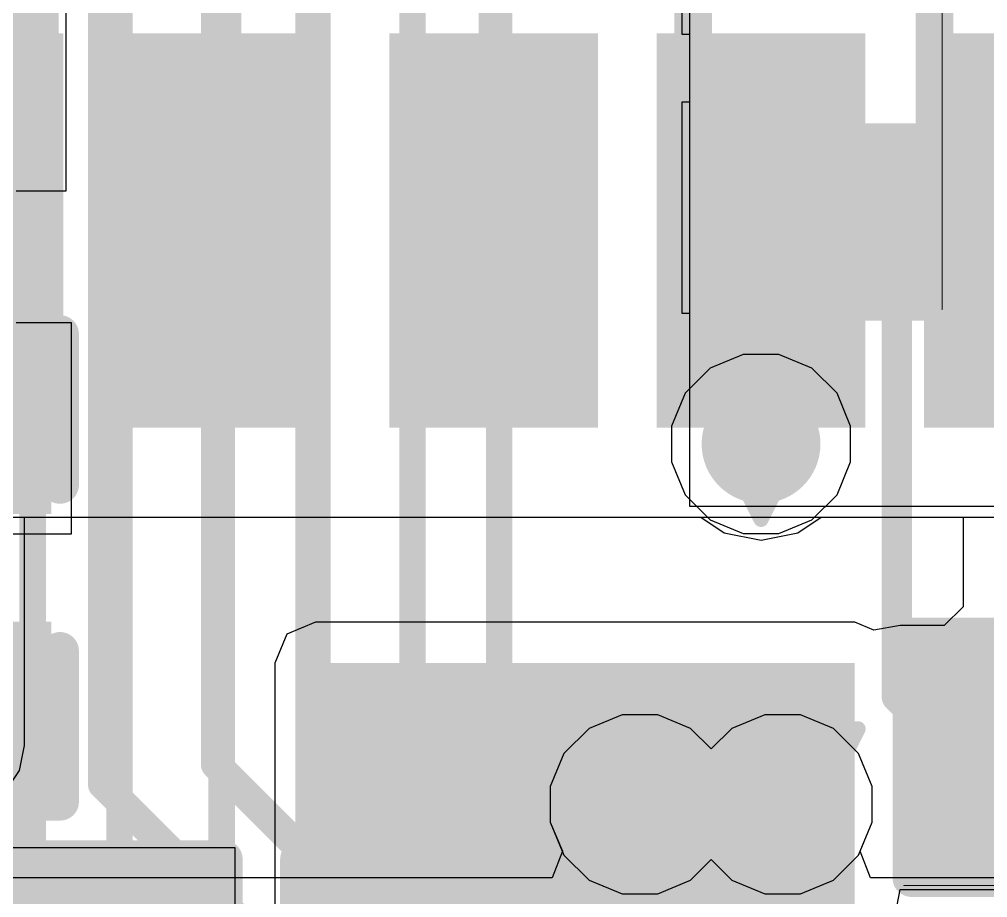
# Model space of a CAD drawing. Header units: inches. Extents: x -6 to 284, y -12 to 154.
# Drawn here: x 22.699 to 25.958, y 4.859 to 7.816 of the extents above; entities that cross this region are included whole.
import ezdxf

# ---------------------------------------------------------------- set-up
doc = ezdxf.new("R2010")
doc.units = ezdxf.units.IN
for name, color, linetype in [('Bottom Layer', 5, 'Continuous'), ('Bottom Overlay', 54, 'Continuous'), ('Bottom Paste', 16, 'Continuous'), ('Bottom Solder', 6, 'Continuous'), ('Drill Drawing', 1, 'Continuous'), ('GND-1', 16, 'Continuous'), ('GND-2', 90, 'Continuous'), ('GND-3', 216, 'Continuous'), ('GND-4', 54, 'Continuous'), ('PWR-1', 156, 'Continuous'), ('PWR-2', 130, 'Continuous'), ('Signal L1', 76, 'Continuous'), ('Signal L2', 6, 'Continuous'), ('Top Layer', 1, 'Continuous'), ('Top Overlay', 2, 'Continuous'), ('Top Paste', 8, 'Continuous'), ('Top Solder', 216, 'Continuous'), ('Via Holes', 16, 'Continuous')]:
    doc.layers.add(name, color=color, linetype=linetype)

# ---------------------------------------------------------------- blocks, each defined once
blk = doc.blocks.new('R___0402_1')
at = {"layer": 'Top Layer'}
for points in [[(-0.6985, -0.3175), (-0.6985, 0.3175), (-0.2413, 0.3175), (-0.2413, -0.3175)], [(0.2413, -0.3175), (0.2413, 0.3175), (0.6985, 0.3175), (0.6985, -0.3175)]]:
    blk.add_hatch(color=1, dxfattribs=at).paths.add_polyline_path(points)
at = {"layer": 'Top Paste'}
for points in [[(-0.6985, -0.3175), (-0.6985, 0.3175), (-0.2413, 0.3175), (-0.2413, -0.3175)], [(0.2413, -0.3175), (0.2413, 0.3175), (0.6985, 0.3175), (0.6985, -0.3175)]]:
    blk.add_hatch(color=8, dxfattribs=at).paths.add_polyline_path(points)
at = {"layer": 'Top Solder'}
for points in [[(-0.7535, -0.3725), (-0.7535, 0.3725), (-0.1863, 0.3725), (-0.1863, -0.3725)], [(0.1863, -0.3725), (0.1863, 0.3725), (0.7535, 0.3725), (0.7535, -0.3725)]]:
    blk.add_hatch(color=216, dxfattribs=at).paths.add_polyline_path(points)
at = {"layer": 'Top Overlay'}
for points in [[(-0.7874, 0.4064, 0.127, 0.127, 0), (0.7874, 0.4064, 0.127, 0.127, 0)], [(-0.7874, -0.4064, 0.127, 0.127, 0), (-0.7874, 0.4064, 0.127, 0.127, 0)], [(0.7874, -0.4064, 0.127, 0.127, 0), (0.7874, 0.4064, 0.127, 0.127, 0)], [(-0.7874, -0.4064, 0.127, 0.127, 0), (0.7874, -0.4064, 0.127, 0.127, 0)], [(-0.8128, -0.4318, 0.00323, 0.00323, 0), (0.8128, -0.4318, 0.00323, 0.00323, 0)]]:
    blk.add_lwpolyline(points, format="xyseb", dxfattribs=at)
for points in [[(-0.8191, 0.4064, 0.0635, 0.0635, 1), (-0.7556, 0.4064, 0.0635, 0.0635, 1)], [(-0.8191, 0.4064, 0.0635, 0.0635, 1), (-0.7556, 0.4064, 0.0635, 0.0635, 1)], [(0.7556, 0.4064, 0.0635, 0.0635, 1), (0.8191, 0.4064, 0.0635, 0.0635, 1)], [(0.7556, 0.4064, 0.0635, 0.0635, 1), (0.8191, 0.4064, 0.0635, 0.0635, 1)], [(-0.8191, -0.4064, 0.0635, 0.0635, 1), (-0.7556, -0.4064, 0.0635, 0.0635, 1)], [(-0.8191, -0.4064, 0.0635, 0.0635, 1), (-0.7556, -0.4064, 0.0635, 0.0635, 1)], [(0.7556, -0.4064, 0.0635, 0.0635, 1), (0.8191, -0.4064, 0.0635, 0.0635, 1)], [(0.7556, -0.4064, 0.0635, 0.0635, 1), (0.8191, -0.4064, 0.0635, 0.0635, 1)], [(-0.8136, -0.4318, 0.00161, 0.00161, 1), (-0.812, -0.4318, 0.00161, 0.00161, 1)], [(0.812, -0.4318, 0.00161, 0.00161, 1), (0.8136, -0.4318, 0.00161, 0.00161, 1)]]:
    blk.add_lwpolyline(points, format="xyseb", close=True, dxfattribs=at)
blk = doc.blocks.new('SOT_23_5_B_14')
at = {"layer": 'Bottom Layer'}
for points in [[(-1.85, 1.25), (-0.75, 1.25), (-0.75, 0.65), (-1.85, 0.65)], [(0.75, 1.25), (1.85, 1.25), (1.85, 0.65), (0.75, 0.65)], [(-1.85, 0.3), (-0.75, 0.3), (-0.75, -0.3), (-1.85, -0.3)], [(-1.85, -0.65), (-0.75, -0.65), (-0.75, -1.25), (-1.85, -1.25)], [(0.75, -0.65), (1.85, -0.65), (1.85, -1.25), (0.75, -1.25)]]:
    blk.add_hatch(color=5, dxfattribs=at).paths.add_polyline_path(points)
at = {"layer": 'Bottom Paste'}
for points in [[(-1.85, 1.25), (-0.75, 1.25), (-0.75, 0.65), (-1.85, 0.65)], [(0.75, 1.25), (1.85, 1.25), (1.85, 0.65), (0.75, 0.65)], [(-1.85, 0.3), (-0.75, 0.3), (-0.75, -0.3), (-1.85, -0.3)], [(-1.85, -0.65), (-0.75, -0.65), (-0.75, -1.25), (-1.85, -1.25)], [(0.75, -0.65), (1.85, -0.65), (1.85, -1.25), (0.75, -1.25)]]:
    blk.add_hatch(color=16, dxfattribs=at).paths.add_polyline_path(points)
at = {"layer": 'Bottom Solder'}
for points in [[(-1.9516, 1.3516), (-0.6484, 1.3516), (-0.6484, 0.5484), (-1.9516, 0.5484)], [(0.6484, 1.3516), (1.9516, 1.3516), (1.9516, 0.5484), (0.6484, 0.5484)], [(-1.9516, 0.4016), (-0.6484, 0.4016), (-0.6484, -0.4016), (-1.9516, -0.4016)], [(-1.9516, -0.5484), (-0.6484, -0.5484), (-0.6484, -1.3516), (-1.9516, -1.3516)], [(0.6484, -0.5484), (1.9516, -0.5484), (1.9516, -1.3516), (0.6484, -1.3516)]]:
    blk.add_hatch(color=6, dxfattribs=at).paths.add_polyline_path(points)
at = {"layer": 'Bottom Overlay'}
for points in [[(-0.879, 1.4986, 0.127, 0.127, 0), (0.8736, 1.4986, 0.127, 0.127, 0)], [(-0.879, 1.4986, 0.127, 0.127, 0), (-0.879, 1.3986, 0.127, 0.127, 0)], [(0.8736, 1.4986, 0.127, 0.127, 0), (0.8736, 1.3986, 0.127, 0.127, 0)], [(0.88, 0.418, 0.127, 0.127, 0), (0.88, -0.44, 0.127, 0.127, 0)], [(-2.1336, -0.8128, 0.127, 0.127, 0), (-2.0066, -0.9398, 0.127, 0.127, 0)], [(-2.1336, -0.8128, 0.127, 0.127, 0), (-2.1336, -1.0668, 0.127, 0.127, 0)], [(-2.0066, -0.9398, 0.127, 0.127, 0), (-2.1336, -1.0668, 0.127, 0.127, 0)], [(-0.879, -1.3986, 0.127, 0.127, 0), (-0.879, -1.4986, 0.127, 0.127, 0)], [(0.8736, -1.3986, 0.127, 0.127, 0), (0.8736, -1.4986, 0.127, 0.127, 0)], [(-0.879, -1.4986, 0.127, 0.127, 0), (0.8736, -1.4986, 0.127, 0.127, 0)]]:
    blk.add_lwpolyline(points, format="xyseb", dxfattribs=at)
for points in [[(-0.9108, 1.4986, 0.0635, 0.0635, 1), (-0.8473, 1.4986, 0.0635, 0.0635, 1)], [(-0.9108, 1.4986, 0.0635, 0.0635, 1), (-0.8473, 1.4986, 0.0635, 0.0635, 1)], [(0.8418, 1.4986, 0.0635, 0.0635, 1), (0.9053, 1.4986, 0.0635, 0.0635, 1)], [(0.8418, 1.4986, 0.0635, 0.0635, 1), (0.9053, 1.4986, 0.0635, 0.0635, 1)], [(-0.9108, 1.3986, 0.0635, 0.0635, 1), (-0.8473, 1.3986, 0.0635, 0.0635, 1)], [(0.8418, 1.3986, 0.0635, 0.0635, 1), (0.9053, 1.3986, 0.0635, 0.0635, 1)], [(0.8483, 0.418, 0.0635, 0.0635, 1), (0.9118, 0.418, 0.0635, 0.0635, 1)], [(0.8483, -0.44, 0.0635, 0.0635, 1), (0.9118, -0.44, 0.0635, 0.0635, 1)], [(-2.1654, -0.8128, 0.0635, 0.0635, 1), (-2.1019, -0.8128, 0.0635, 0.0635, 1)], [(-2.1654, -0.8128, 0.0635, 0.0635, 1), (-2.1019, -0.8128, 0.0635, 0.0635, 1)], [(-2.0384, -0.9398, 0.0635, 0.0635, 1), (-1.9749, -0.9398, 0.0635, 0.0635, 1)], [(-2.0384, -0.9398, 0.0635, 0.0635, 1), (-1.9749, -0.9398, 0.0635, 0.0635, 1)], [(-2.1654, -1.0668, 0.0635, 0.0635, 1), (-2.1019, -1.0668, 0.0635, 0.0635, 1)], [(-2.1654, -1.0668, 0.0635, 0.0635, 1), (-2.1019, -1.0668, 0.0635, 0.0635, 1)], [(-0.9108, -1.3986, 0.0635, 0.0635, 1), (-0.8473, -1.3986, 0.0635, 0.0635, 1)], [(0.8418, -1.3986, 0.0635, 0.0635, 1), (0.9053, -1.3986, 0.0635, 0.0635, 1)], [(-0.9108, -1.4986, 0.0635, 0.0635, 1), (-0.8473, -1.4986, 0.0635, 0.0635, 1)], [(-0.9108, -1.4986, 0.0635, 0.0635, 1), (-0.8473, -1.4986, 0.0635, 0.0635, 1)], [(0.8418, -1.4986, 0.0635, 0.0635, 1), (0.9053, -1.4986, 0.0635, 0.0635, 1)], [(0.8418, -1.4986, 0.0635, 0.0635, 1), (0.9053, -1.4986, 0.0635, 0.0635, 1)]]:
    blk.add_lwpolyline(points, format="xyseb", close=True, dxfattribs=at)
blk = doc.blocks.new('C___0402_B_75')
at = {"layer": 'Bottom Layer'}
for points in [[(-0.2413, 0.3175), (-0.2413, -0.3175), (-0.6985, -0.3175), (-0.6985, 0.3175)], [(0.6985, 0.3175), (0.6985, -0.3175), (0.2413, -0.3175), (0.2413, 0.3175)]]:
    blk.add_hatch(color=5, dxfattribs=at).paths.add_polyline_path(points)
at = {"layer": 'Bottom Paste'}
for points in [[(-0.2413, 0.3175), (-0.2413, -0.3175), (-0.6985, -0.3175), (-0.6985, 0.3175)], [(0.6985, 0.3175), (0.6985, -0.3175), (0.2413, -0.3175), (0.2413, 0.3175)]]:
    blk.add_hatch(color=16, dxfattribs=at).paths.add_polyline_path(points)
at = {"layer": 'Bottom Solder'}
for points in [[(-0.1813, 0.3775), (-0.1813, -0.3775), (-0.7585, -0.3775), (-0.7585, 0.3775)], [(0.7585, 0.3775), (0.7585, -0.3775), (0.1813, -0.3775), (0.1813, 0.3775)]]:
    blk.add_hatch(color=6, dxfattribs=at).paths.add_polyline_path(points)
at = {"layer": 'Bottom Overlay'}
for points in [[(-0.7874, 0.4064, 0.127, 0.127, 0), (-0.7874, -0.4064, 0.127, 0.127, 0)], [(-0.7874, 0.4064, 0.127, 0.127, 0), (-0.2794, 0.4064, 0.127, 0.127, 0)], [(0.7874, 0.4064, 0.127, 0.127, 0), (0.2794, 0.4064, 0.127, 0.127, 0)], [(0.7874, 0.4064, 0.127, 0.127, 0), (0.7874, -0.4064, 0.127, 0.127, 0)], [(-0.7874, -0.4064, 0.127, 0.127, 0), (-0.2794, -0.4064, 0.127, 0.127, 0)], [(0.7874, -0.4064, 0.127, 0.127, 0), (0.2794, -0.4064, 0.127, 0.127, 0)]]:
    blk.add_lwpolyline(points, format="xyseb", dxfattribs=at)
for points in [[(-0.8191, 0.4064, 0.0635, 0.0635, 1), (-0.7556, 0.4064, 0.0635, 0.0635, 1)], [(-0.8191, 0.4064, 0.0635, 0.0635, 1), (-0.7556, 0.4064, 0.0635, 0.0635, 1)], [(-0.3111, 0.4064, 0.0635, 0.0635, 1), (-0.2477, 0.4064, 0.0635, 0.0635, 1)], [(0.2477, 0.4064, 0.0635, 0.0635, 1), (0.3111, 0.4064, 0.0635, 0.0635, 1)], [(0.7556, 0.4064, 0.0635, 0.0635, 1), (0.8191, 0.4064, 0.0635, 0.0635, 1)], [(0.7556, 0.4064, 0.0635, 0.0635, 1), (0.8191, 0.4064, 0.0635, 0.0635, 1)], [(-0.8192, -0.4064, 0.0635, 0.0635, 1), (-0.7557, -0.4064, 0.0635, 0.0635, 1)], [(-0.8192, -0.4064, 0.0635, 0.0635, 1), (-0.7557, -0.4064, 0.0635, 0.0635, 1)], [(-0.3111, -0.4064, 0.0635, 0.0635, 1), (-0.2477, -0.4064, 0.0635, 0.0635, 1)], [(0.2477, -0.4064, 0.0635, 0.0635, 1), (0.3112, -0.4064, 0.0635, 0.0635, 1)], [(0.7557, -0.4064, 0.0635, 0.0635, 1), (0.8192, -0.4064, 0.0635, 0.0635, 1)], [(0.7557, -0.4064, 0.0635, 0.0635, 1), (0.8192, -0.4064, 0.0635, 0.0635, 1)]]:
    blk.add_lwpolyline(points, format="xyseb", close=True, dxfattribs=at)
blk = doc.blocks.new('AP6275S__125')
at = {"layer": 'Top Layer'}
for points in [[(-3.8, -5.6275), (-3.8, -6.7525), (-4.3, -6.7525), (-4.3, -5.6275)], [(-2.9, -5.6275), (-2.9, -6.7525), (-3.4, -6.7525), (-3.4, -5.6275)], [(-2, -5.6275), (-2, -6.7525), (-2.5, -6.7525), (-2.5, -5.6275)], [(-1.1, -5.6275), (-1.1, -6.7525), (-1.6, -6.7525), (-1.6, -5.6275)], [(-0.2, -5.6275), (-0.2, -6.7525), (-0.7, -6.7525), (-0.7, -5.6275)]]:
    blk.add_hatch(color=1, dxfattribs=at).paths.add_polyline_path(points)
at = {"layer": 'Top Paste'}
for points in [[(-3.8, -5.6275), (-3.8, -6.7525), (-4.3, -6.7525), (-4.3, -5.6275)], [(-2.9, -5.6275), (-2.9, -6.7525), (-3.4, -6.7525), (-3.4, -5.6275)], [(-2, -5.6275), (-2, -6.7525), (-2.5, -6.7525), (-2.5, -5.6275)], [(-1.1, -5.6275), (-1.1, -6.7525), (-1.6, -6.7525), (-1.6, -5.6275)], [(-0.2, -5.6275), (-0.2, -6.7525), (-0.7, -6.7525), (-0.7, -5.6275)]]:
    blk.add_hatch(color=8, dxfattribs=at).paths.add_polyline_path(points)
at = {"layer": 'Top Solder'}
for points in [[(-3.6984, -5.5259), (-3.6984, -6.8541), (-4.4016, -6.8541), (-4.4016, -5.5259)], [(-2.7984, -5.5259), (-2.7984, -6.8541), (-3.5016, -6.8541), (-3.5016, -5.5259)], [(-1.8984, -5.5259), (-1.8984, -6.8541), (-2.6016, -6.8541), (-2.6016, -5.5259)], [(-0.9984, -5.5259), (-0.9984, -6.8541), (-1.7016, -6.8541), (-1.7016, -5.5259)], [(-0.0984, -5.5259), (-0.0984, -6.8541), (-0.8016, -6.8541), (-0.8016, -5.5259)]]:
    blk.add_hatch(color=216, dxfattribs=at).paths.add_polyline_path(points)
blk = doc.blocks.new('R___0402_B_194')
at = {"layer": 'Bottom Layer'}
for points in [[(-0.2413, 0.3175), (-0.2413, -0.3175), (-0.6985, -0.3175), (-0.6985, 0.3175)], [(0.6985, 0.3175), (0.6985, -0.3175), (0.2413, -0.3175), (0.2413, 0.3175)]]:
    blk.add_hatch(color=5, dxfattribs=at).paths.add_polyline_path(points)
at = {"layer": 'Bottom Paste'}
for points in [[(-0.2413, 0.3175), (-0.2413, -0.3175), (-0.6985, -0.3175), (-0.6985, 0.3175)], [(0.6985, 0.3175), (0.6985, -0.3175), (0.2413, -0.3175), (0.2413, 0.3175)]]:
    blk.add_hatch(color=16, dxfattribs=at).paths.add_polyline_path(points)
at = {"layer": 'Bottom Solder'}
for points in [[(-0.1863, 0.3725), (-0.1863, -0.3725), (-0.7535, -0.3725), (-0.7535, 0.3725)], [(0.7535, 0.3725), (0.7535, -0.3725), (0.1863, -0.3725), (0.1863, 0.3725)]]:
    blk.add_hatch(color=6, dxfattribs=at).paths.add_polyline_path(points)
at = {"layer": 'Bottom Overlay'}
for points in [[(0.7874, 0.4064, 0.127, 0.127, 0), (-0.7874, 0.4064, 0.127, 0.127, 0)], [(-0.7874, -0.4064, 0.127, 0.127, 0), (-0.7874, 0.4064, 0.127, 0.127, 0)], [(0.7874, -0.4064, 0.127, 0.127, 0), (0.7874, 0.4064, 0.127, 0.127, 0)], [(0.8128, 0.4318, 0.00323, 0.00323, 0), (-0.8128, 0.4318, 0.00323, 0.00323, 0)], [(0.7874, -0.4064, 0.127, 0.127, 0), (-0.7874, -0.4064, 0.127, 0.127, 0)]]:
    blk.add_lwpolyline(points, format="xyseb", dxfattribs=at)
for points in [[(-0.8191, 0.4064, 0.0635, 0.0635, 1), (-0.7556, 0.4064, 0.0635, 0.0635, 1)], [(-0.8191, 0.4064, 0.0635, 0.0635, 1), (-0.7556, 0.4064, 0.0635, 0.0635, 1)], [(0.7556, 0.4064, 0.0635, 0.0635, 1), (0.8191, 0.4064, 0.0635, 0.0635, 1)], [(0.7556, 0.4064, 0.0635, 0.0635, 1), (0.8191, 0.4064, 0.0635, 0.0635, 1)], [(-0.8136, 0.4318, 0.00161, 0.00161, 1), (-0.812, 0.4318, 0.00161, 0.00161, 1)], [(0.812, 0.4318, 0.00161, 0.00161, 1), (0.8136, 0.4318, 0.00161, 0.00161, 1)], [(-0.8191, -0.4064, 0.0635, 0.0635, 1), (-0.7556, -0.4064, 0.0635, 0.0635, 1)], [(-0.8191, -0.4064, 0.0635, 0.0635, 1), (-0.7556, -0.4064, 0.0635, 0.0635, 1)], [(0.7556, -0.4064, 0.0635, 0.0635, 1), (0.8191, -0.4064, 0.0635, 0.0635, 1)], [(0.7556, -0.4064, 0.0635, 0.0635, 1), (0.8191, -0.4064, 0.0635, 0.0635, 1)]]:
    blk.add_lwpolyline(points, format="xyseb", close=True, dxfattribs=at)
blk = doc.blocks.new('C___0402_268')
at = {"layer": 'Top Layer'}
for points in [[(-0.6985, -0.3175), (-0.6985, 0.3175), (-0.2413, 0.3175), (-0.2413, -0.3175)], [(0.2413, -0.3175), (0.2413, 0.3175), (0.6985, 0.3175), (0.6985, -0.3175)]]:
    blk.add_hatch(color=1, dxfattribs=at).paths.add_polyline_path(points)
at = {"layer": 'Top Paste'}
for points in [[(-0.6985, -0.3175), (-0.6985, 0.3175), (-0.2413, 0.3175), (-0.2413, -0.3175)], [(0.2413, -0.3175), (0.2413, 0.3175), (0.6985, 0.3175), (0.6985, -0.3175)]]:
    blk.add_hatch(color=8, dxfattribs=at).paths.add_polyline_path(points)
at = {"layer": 'Top Solder'}
for points in [[(-0.7585, -0.3775), (-0.7585, 0.3775), (-0.1813, 0.3775), (-0.1813, -0.3775)], [(0.1813, -0.3775), (0.1813, 0.3775), (0.7585, 0.3775), (0.7585, -0.3775)]]:
    blk.add_hatch(color=216, dxfattribs=at).paths.add_polyline_path(points)
at = {"layer": 'Top Overlay'}
for points in [[(-0.7874, 0.4064, 0.127, 0.127, 0), (-0.2794, 0.4064, 0.127, 0.127, 0)], [(-0.7874, 0.4064, 0.127, 0.127, 0), (-0.7874, -0.4064, 0.127, 0.127, 0)], [(0.2794, 0.4064, 0.127, 0.127, 0), (0.7874, 0.4064, 0.127, 0.127, 0)], [(0.7874, 0.4064, 0.127, 0.127, 0), (0.7874, -0.4064, 0.127, 0.127, 0)], [(-0.7874, -0.4064, 0.127, 0.127, 0), (-0.2794, -0.4064, 0.127, 0.127, 0)], [(0.7874, -0.4064, 0.127, 0.127, 0), (0.2794, -0.4064, 0.127, 0.127, 0)]]:
    blk.add_lwpolyline(points, format="xyseb", dxfattribs=at)
for points in [[(-0.8191, 0.4064, 0.0635, 0.0635, 1), (-0.7556, 0.4064, 0.0635, 0.0635, 1)], [(-0.8191, 0.4064, 0.0635, 0.0635, 1), (-0.7556, 0.4064, 0.0635, 0.0635, 1)], [(-0.3111, 0.4064, 0.0635, 0.0635, 1), (-0.2477, 0.4064, 0.0635, 0.0635, 1)], [(0.2477, 0.4064, 0.0635, 0.0635, 1), (0.3111, 0.4064, 0.0635, 0.0635, 1)], [(0.7556, 0.4064, 0.0635, 0.0635, 1), (0.8191, 0.4064, 0.0635, 0.0635, 1)], [(0.7556, 0.4064, 0.0635, 0.0635, 1), (0.8191, 0.4064, 0.0635, 0.0635, 1)], [(-0.8191, -0.4064, 0.0635, 0.0635, 1), (-0.7556, -0.4064, 0.0635, 0.0635, 1)], [(-0.8191, -0.4064, 0.0635, 0.0635, 1), (-0.7556, -0.4064, 0.0635, 0.0635, 1)], [(-0.3111, -0.4064, 0.0635, 0.0635, 1), (-0.2477, -0.4064, 0.0635, 0.0635, 1)], [(0.2477, -0.4064, 0.0635, 0.0635, 1), (0.3111, -0.4064, 0.0635, 0.0635, 1)], [(0.7556, -0.4064, 0.0635, 0.0635, 1), (0.8191, -0.4064, 0.0635, 0.0635, 1)], [(0.7556, -0.4064, 0.0635, 0.0635, 1), (0.8191, -0.4064, 0.0635, 0.0635, 1)]]:
    blk.add_lwpolyline(points, format="xyseb", close=True, dxfattribs=at)
blk = doc.blocks.new('C___0402_438')
at = {"layer": 'Top Layer'}
for points in [[(-0.6985, -0.3175), (-0.6985, 0.3175), (-0.2413, 0.3175), (-0.2413, -0.3175)], [(0.2413, -0.3175), (0.2413, 0.3175), (0.6985, 0.3175), (0.6985, -0.3175)]]:
    blk.add_hatch(color=1, dxfattribs=at).paths.add_polyline_path(points)
at = {"layer": 'Top Paste'}
for points in [[(-0.6985, -0.3175), (-0.6985, 0.3175), (-0.2413, 0.3175), (-0.2413, -0.3175)], [(0.2413, -0.3175), (0.2413, 0.3175), (0.6985, 0.3175), (0.6985, -0.3175)]]:
    blk.add_hatch(color=8, dxfattribs=at).paths.add_polyline_path(points)
at = {"layer": 'Top Solder'}
for points in [[(-0.7585, -0.3775), (-0.7585, 0.3775), (-0.1813, 0.3775), (-0.1813, -0.3775)], [(0.1813, -0.3775), (0.1813, 0.3775), (0.7585, 0.3775), (0.7585, -0.3775)]]:
    blk.add_hatch(color=216, dxfattribs=at).paths.add_polyline_path(points)
at = {"layer": 'Top Overlay'}
for points in [[(-0.7874, -0.4064, 0.127, 0.127, 0), (-0.7874, 0.4064, 0.127, 0.127, 0)], [(-0.7874, 0.4064, 0.127, 0.127, 0), (-0.2794, 0.4064, 0.127, 0.127, 0)], [(0.7874, 0.4064, 0.127, 0.127, 0), (0.2794, 0.4064, 0.127, 0.127, 0)], [(0.7874, -0.4064, 0.127, 0.127, 0), (0.7874, 0.4064, 0.127, 0.127, 0)], [(-0.2794, -0.4064, 0.127, 0.127, 0), (-0.7874, -0.4064, 0.127, 0.127, 0)], [(0.7874, -0.4064, 0.127, 0.127, 0), (0.2794, -0.4064, 0.127, 0.127, 0)]]:
    blk.add_lwpolyline(points, format="xyseb", dxfattribs=at)
for points in [[(-0.8191, 0.4064, 0.0635, 0.0635, 1), (-0.7556, 0.4064, 0.0635, 0.0635, 1)], [(-0.8191, 0.4064, 0.0635, 0.0635, 1), (-0.7556, 0.4064, 0.0635, 0.0635, 1)], [(-0.3112, 0.4064, 0.0635, 0.0635, 1), (-0.2477, 0.4064, 0.0635, 0.0635, 1)], [(0.2477, 0.4064, 0.0635, 0.0635, 1), (0.3111, 0.4064, 0.0635, 0.0635, 1)], [(0.7556, 0.4064, 0.0635, 0.0635, 1), (0.8191, 0.4064, 0.0635, 0.0635, 1)], [(0.7556, 0.4064, 0.0635, 0.0635, 1), (0.8191, 0.4064, 0.0635, 0.0635, 1)], [(-0.8191, -0.4064, 0.0635, 0.0635, 1), (-0.7556, -0.4064, 0.0635, 0.0635, 1)], [(-0.8191, -0.4064, 0.0635, 0.0635, 1), (-0.7556, -0.4064, 0.0635, 0.0635, 1)], [(-0.3112, -0.4064, 0.0635, 0.0635, 1), (-0.2477, -0.4064, 0.0635, 0.0635, 1)], [(0.2477, -0.4064, 0.0635, 0.0635, 1), (0.3111, -0.4064, 0.0635, 0.0635, 1)], [(0.7556, -0.4064, 0.0635, 0.0635, 1), (0.8191, -0.4064, 0.0635, 0.0635, 1)], [(0.7556, -0.4064, 0.0635, 0.0635, 1), (0.8191, -0.4064, 0.0635, 0.0635, 1)]]:
    blk.add_lwpolyline(points, format="xyseb", close=True, dxfattribs=at)

msp = doc.modelspace()

# ---------------------------------------------------------------- hatches: boundary and pattern name
at = {"layer": 'Bottom Layer'}
h = msp.add_hatch(color=5, dxfattribs=at)
edge = h.paths.add_edge_path()
edge.add_arc((25.1954, 6.3862), 0.2, 0, 360)
h = msp.add_hatch(color=5, dxfattribs=at)
edge = h.paths.add_edge_path()
edge.add_arc((24.7876, 5.1729), 0.2, 0, 360)
h = msp.add_hatch(color=5, dxfattribs=at)
edge = h.paths.add_edge_path()
edge.add_arc((25.2682, 5.1729), 0.2, 0, 360)
at = {"layer": 'GND-1'}
h = msp.add_hatch(color=16, dxfattribs=at)
edge = h.paths.add_edge_path()
edge.add_arc((25.1954, 6.3862), 0.2, 0, 360)
h = msp.add_hatch(color=16, dxfattribs=at)
edge = h.paths.add_edge_path()
edge.add_arc((24.7876, 5.1729), 0.2, 0, 360)
h = msp.add_hatch(color=16, dxfattribs=at)
edge = h.paths.add_edge_path()
edge.add_arc((25.2682, 5.1729), 0.2, 0, 360)
at = {"layer": 'GND-2'}
h = msp.add_hatch(color=90, dxfattribs=at)
edge = h.paths.add_edge_path()
edge.add_arc((25.1954, 6.3862), 0.2, 0, 360)
h = msp.add_hatch(color=90, dxfattribs=at)
edge = h.paths.add_edge_path()
edge.add_arc((24.7876, 5.1729), 0.2, 0, 360)
h = msp.add_hatch(color=90, dxfattribs=at)
edge = h.paths.add_edge_path()
edge.add_arc((25.2682, 5.1729), 0.2, 0, 360)
at = {"layer": 'GND-3'}
h = msp.add_hatch(color=216, dxfattribs=at)
edge = h.paths.add_edge_path()
edge.add_arc((25.1954, 6.3862), 0.2, 0, 360)
h = msp.add_hatch(color=216, dxfattribs=at)
edge = h.paths.add_edge_path()
edge.add_arc((24.7876, 5.1729), 0.2, 0, 360)
h = msp.add_hatch(color=216, dxfattribs=at)
edge = h.paths.add_edge_path()
edge.add_arc((25.2682, 5.1729), 0.2, 0, 360)
at = {"layer": 'GND-4'}
h = msp.add_hatch(color=54, dxfattribs=at)
edge = h.paths.add_edge_path()
edge.add_arc((25.1954, 6.3862), 0.2, 0, 360)
h = msp.add_hatch(color=54, dxfattribs=at)
edge = h.paths.add_edge_path()
edge.add_arc((24.7876, 5.1729), 0.2, 0, 360)
h = msp.add_hatch(color=54, dxfattribs=at)
edge = h.paths.add_edge_path()
edge.add_arc((25.2682, 5.1729), 0.2, 0, 360)
at = {"layer": 'PWR-1'}
h = msp.add_hatch(color=156, dxfattribs=at)
edge = h.paths.add_edge_path()
edge.add_arc((25.1954, 6.3862), 0.2, 0, 360)
h = msp.add_hatch(color=156, dxfattribs=at)
edge = h.paths.add_edge_path()
edge.add_arc((24.7876, 5.1729), 0.2, 0, 360)
h = msp.add_hatch(color=156, dxfattribs=at)
edge = h.paths.add_edge_path()
edge.add_arc((25.2682, 5.1729), 0.2, 0, 360)
at = {"layer": 'PWR-2'}
h = msp.add_hatch(color=130, dxfattribs=at)
edge = h.paths.add_edge_path()
edge.add_arc((25.1954, 6.3862), 0.2, 0, 360)
h = msp.add_hatch(color=130, dxfattribs=at)
edge = h.paths.add_edge_path()
edge.add_arc((24.7876, 5.1729), 0.2, 0, 360)
h = msp.add_hatch(color=130, dxfattribs=at)
edge = h.paths.add_edge_path()
edge.add_arc((25.2682, 5.1729), 0.2, 0, 360)
at = {"layer": 'Signal L1'}
h = msp.add_hatch(color=76, dxfattribs=at)
edge = h.paths.add_edge_path()
edge.add_arc((25.1954, 6.3862), 0.2, 0, 360)
h = msp.add_hatch(color=76, dxfattribs=at)
edge = h.paths.add_edge_path()
edge.add_arc((24.7876, 5.1729), 0.2, 0, 360)
h = msp.add_hatch(color=76, dxfattribs=at)
edge = h.paths.add_edge_path()
edge.add_arc((25.2682, 5.1729), 0.2, 0, 360)
at = {"layer": 'Signal L2'}
h = msp.add_hatch(color=6, dxfattribs=at)
edge = h.paths.add_edge_path()
edge.add_arc((25.1954, 6.3862), 0.2, 0, 360)
h = msp.add_hatch(color=6, dxfattribs=at)
edge = h.paths.add_edge_path()
edge.add_arc((24.7876, 5.1729), 0.2, 0, 360)
h = msp.add_hatch(color=6, dxfattribs=at)
edge = h.paths.add_edge_path()
edge.add_arc((25.2682, 5.1729), 0.2, 0, 360)
at = {"layer": 'Top Layer'}
h = msp.add_hatch(color=1, dxfattribs=at)
edge = h.paths.add_edge_path()
edge.add_arc((25.1954, 6.3862), 0.2, 0, 360)
msp.add_hatch(color=1, dxfattribs=at).paths.add_polyline_path([(23.6956, 4.4226), (25.5106, 4.4226), (25.5106, 5.6484), (23.6956, 5.6484)])
h = msp.add_hatch(color=1, dxfattribs=at)
edge = h.paths.add_edge_path()
edge.add_arc((24.7876, 5.1729), 0.2, 0, 360)
h = msp.add_hatch(color=1, dxfattribs=at)
edge = h.paths.add_edge_path()
edge.add_arc((25.2682, 5.1729), 0.2, 0, 360)
at = {"layer": 'Via Holes'}
h = msp.add_hatch(color=7, dxfattribs=at)
edge = h.paths.add_edge_path()
edge.add_arc((25.1954, 6.3862), 0.1, 0, 360)
h = msp.add_hatch(color=7, dxfattribs=at)
edge = h.paths.add_edge_path()
edge.add_arc((24.7876, 5.1729), 0.1, 0, 360)
h = msp.add_hatch(color=7, dxfattribs=at)
edge = h.paths.add_edge_path()
edge.add_arc((25.2682, 5.1729), 0.1, 0, 360)

# ---------------------------------------------------------------- linework, layer by layer
at = {"layer": 'Bottom Layer'}
for p, q in [((24.9546, 10.7059), (24.9546, 6.1772)), ((22.8561, 7.2383), (22.8561, 8.5923)), ((24.9287, 8.4773), (24.9287, 7.7661)), ((24.9287, 7.7661), (24.9546, 7.7661)), ((24.9546, 7.7661), (24.9546, 7.5375)), ((24.9546, 7.5375), (24.9287, 7.5375)), ((24.9287, 7.5375), (24.9287, 6.8263)), ((22.6881, 7.2383), (22.8561, 7.2383)), ((24.9287, 6.8263), (24.9546, 6.8263)), ((24.9546, 6.8263), (24.9546, 6.5719)), ((22.8736, 6.7944), (22.6881, 6.7944)), ((22.8736, 6.0832), (22.8736, 6.7944)), ((24.9398, 6.5571), (24.8938, 6.4462)), ((24.9546, 6.5719), (24.9398, 6.5571)), ((24.8938, 6.4462), (24.8938, 6.3262)), ((24.8938, 6.3262), (24.9398, 6.2154)), ((24.9398, 6.2154), (24.9546, 6.2005)), ((24.9546, 6.2005), (24.9546, 6.1772)), ((24.9546, 6.1772), (32.7591, 6.1772)), ((24.9546, 6.1772), (24.978, 6.1772)), ((24.978, 6.1772), (25.0246, 6.1305)), ((25.3663, 6.1305), (25.4129, 6.1772)), ((25.4129, 6.1772), (26.778, 6.1772)), ((25.0246, 6.1305), (25.1354, 6.0846)), ((25.2554, 6.0846), (25.3663, 6.1305)), ((21.9846, 6.0832), (22.8736, 6.0832)), ((25.1354, 6.0846), (25.2554, 6.0846)), ((24.7276, 5.4745), (24.6167, 5.4286)), ((24.8476, 5.4745), (24.7276, 5.4745)), ((24.9584, 5.4286), (24.8476, 5.4745)), ((25.2082, 5.4745), (25.0974, 5.4286)), ((25.3282, 5.4745), (25.2082, 5.4745)), ((25.439, 5.4286), (25.3282, 5.4745)), ((24.6167, 5.4286), (24.5319, 5.3437)), ((25.0279, 5.3591), (24.9584, 5.4286)), ((25.0974, 5.4286), (25.0279, 5.3591)), ((25.5239, 5.3437), (25.439, 5.4286)), ((24.5319, 5.3437), (24.486, 5.2329)), ((25.5698, 5.2329), (25.5239, 5.3437)), ((24.486, 5.2329), (24.486, 5.1129)), ((25.5698, 5.1129), (25.5698, 5.2329)), ((24.486, 5.1129), (24.5268, 5.0145)), ((25.529, 5.0145), (25.5698, 5.1129)), ((24.5268, 5.0145), (24.4922, 4.9256)), ((25.5636, 4.9256), (25.529, 5.0145)), ((24.4922, 4.9256), (20.2476, 4.9256)), ((29.0479, 4.9256), (25.5636, 4.9256))]:
    msp.add_line(p, q, dxfattribs=at)
for points in [[(25.1954, 7.0422, 0.1778, 0.1778, 0), (25.3351, 7.1819, 0.1778, 0.1778, 0)], [(25.3351, 7.1819, 0.1778, 0.1778, 0), (25.3732, 7.1819, 0.1778, 0.1778, 0)], [(25.1954, 6.3862, 0.1778, 0.1778, 0), (25.1954, 7.0422, 0.1778, 0.1778, 0)]]:
    msp.add_lwpolyline(points, format="xyseb", dxfattribs=at)
for points in [[(25.2907, 7.1819, 0.0889, 0.0889, 1), (25.3796, 7.1819, 0.0889, 0.0889, 1)], [(25.2907, 7.1819, 0.0889, 0.0889, 1), (25.3796, 7.1819, 0.0889, 0.0889, 1)], [(25.3288, 7.1819, 0.0889, 0.0889, 1), (25.4177, 7.1819, 0.0889, 0.0889, 1)], [(25.151, 7.0422, 0.0889, 0.0889, 1), (25.2399, 7.0422, 0.0889, 0.0889, 1)], [(25.151, 7.0422, 0.0889, 0.0889, 1), (25.2399, 7.0422, 0.0889, 0.0889, 1)], [(25.151, 6.3862, 0.0889, 0.0889, 1), (25.2399, 6.3862, 0.0889, 0.0889, 1)]]:
    msp.add_lwpolyline(points, format="xyseb", close=True, dxfattribs=at)
at = {"layer": 'Drill Drawing'}
for points in [[(24.9414, 6.6402, 0.0508, 0.0508, 0), (25.4494, 6.6402, 0.0508, 0.0508, 0)], [(24.9414, 6.6402, 0.0508, 0.0508, 0), (25.1954, 6.1322, 0.0508, 0.0508, 0)], [(25.1954, 6.1322, 0.0508, 0.0508, 0), (25.4494, 6.6402, 0.0508, 0.0508, 0)], [(24.5336, 5.4269, 0.0508, 0.0508, 0), (25.0416, 5.4269, 0.0508, 0.0508, 0)], [(24.5336, 5.4269, 0.0508, 0.0508, 0), (24.7876, 4.9189, 0.0508, 0.0508, 0)], [(24.7876, 4.9189, 0.0508, 0.0508, 0), (25.0416, 5.4269, 0.0508, 0.0508, 0)], [(25.0142, 5.4269, 0.0508, 0.0508, 0), (25.5222, 5.4269, 0.0508, 0.0508, 0)], [(25.0142, 5.4269, 0.0508, 0.0508, 0), (25.2682, 4.9189, 0.0508, 0.0508, 0)], [(25.2682, 4.9189, 0.0508, 0.0508, 0), (25.5222, 5.4269, 0.0508, 0.0508, 0)]]:
    msp.add_lwpolyline(points, format="xyseb", dxfattribs=at)
for points in [[(24.9287, 6.6402, 0.0254, 0.0254, 1), (24.9541, 6.6402, 0.0254, 0.0254, 1)], [(24.9287, 6.6402, 0.0254, 0.0254, 1), (24.9541, 6.6402, 0.0254, 0.0254, 1)], [(25.4367, 6.6402, 0.0254, 0.0254, 1), (25.4621, 6.6402, 0.0254, 0.0254, 1)], [(25.4367, 6.6402, 0.0254, 0.0254, 1), (25.4621, 6.6402, 0.0254, 0.0254, 1)], [(25.1827, 6.1322, 0.0254, 0.0254, 1), (25.2081, 6.1322, 0.0254, 0.0254, 1)], [(25.1827, 6.1322, 0.0254, 0.0254, 1), (25.2081, 6.1322, 0.0254, 0.0254, 1)], [(24.5209, 5.4269, 0.0254, 0.0254, 1), (24.5463, 5.4269, 0.0254, 0.0254, 1)], [(24.5209, 5.4269, 0.0254, 0.0254, 1), (24.5463, 5.4269, 0.0254, 0.0254, 1)], [(25.0015, 5.4269, 0.0254, 0.0254, 1), (25.0269, 5.4269, 0.0254, 0.0254, 1)], [(25.0015, 5.4269, 0.0254, 0.0254, 1), (25.0269, 5.4269, 0.0254, 0.0254, 1)], [(25.0289, 5.4269, 0.0254, 0.0254, 1), (25.0543, 5.4269, 0.0254, 0.0254, 1)], [(25.0289, 5.4269, 0.0254, 0.0254, 1), (25.0543, 5.4269, 0.0254, 0.0254, 1)], [(25.5095, 5.4269, 0.0254, 0.0254, 1), (25.5349, 5.4269, 0.0254, 0.0254, 1)], [(25.5095, 5.4269, 0.0254, 0.0254, 1), (25.5349, 5.4269, 0.0254, 0.0254, 1)], [(24.7749, 4.9189, 0.0254, 0.0254, 1), (24.8003, 4.9189, 0.0254, 0.0254, 1)], [(24.7749, 4.9189, 0.0254, 0.0254, 1), (24.8003, 4.9189, 0.0254, 0.0254, 1)], [(25.2555, 4.9189, 0.0254, 0.0254, 1), (25.2809, 4.9189, 0.0254, 0.0254, 1)], [(25.2555, 4.9189, 0.0254, 0.0254, 1), (25.2809, 4.9189, 0.0254, 0.0254, 1)]]:
    msp.add_lwpolyline(points, format="xyseb", close=True, dxfattribs=at)
at = {"layer": 'GND-1'}
for p, q in [((25.1354, 6.6878), (25.0246, 6.6419)), ((25.2554, 6.6878), (25.1354, 6.6878)), ((25.3663, 6.6419), (25.2554, 6.6878)), ((25.0246, 6.6419), (24.9398, 6.5571)), ((25.4511, 6.5571), (25.3663, 6.6419)), ((24.9398, 6.5571), (24.8938, 6.4462)), ((25.497, 6.4462), (25.4511, 6.5571)), ((24.8938, 6.4462), (24.8938, 6.3262)), ((25.497, 6.3262), (25.497, 6.4462)), ((24.8938, 6.3262), (24.9398, 6.2154)), ((25.4511, 6.2154), (25.497, 6.3262)), ((24.9398, 6.2154), (25.0246, 6.1305)), ((25.3663, 6.1305), (25.4511, 6.2154)), ((25.0246, 6.1305), (25.1354, 6.0846)), ((25.2554, 6.0846), (25.3663, 6.1305)), ((25.1354, 6.0846), (25.2554, 6.0846)), ((24.7276, 5.4745), (24.6167, 5.4286)), ((24.8476, 5.4745), (24.7276, 5.4745)), ((24.9584, 5.4286), (24.8476, 5.4745)), ((25.2082, 5.4745), (25.0974, 5.4286)), ((25.3282, 5.4745), (25.2082, 5.4745)), ((25.439, 5.4286), (25.3282, 5.4745)), ((24.6167, 5.4286), (24.5319, 5.3437)), ((25.0279, 5.3591), (24.9584, 5.4286)), ((25.0974, 5.4286), (25.0279, 5.3591)), ((25.5239, 5.3437), (25.439, 5.4286)), ((24.5319, 5.3437), (24.486, 5.2329)), ((25.5698, 5.2329), (25.5239, 5.3437)), ((24.486, 5.2329), (24.486, 5.1129)), ((25.5698, 5.1129), (25.5698, 5.2329)), ((24.486, 5.1129), (24.5319, 5.0021)), ((25.5239, 5.0021), (25.5698, 5.1129)), ((24.5319, 5.0021), (24.6167, 4.9172)), ((25.439, 4.9172), (25.5239, 5.0021)), ((24.9584, 4.9172), (25.0279, 4.9867)), ((25.0279, 4.9867), (25.0974, 4.9172)), ((24.6167, 4.9172), (24.7276, 4.8713)), ((24.8476, 4.8713), (24.9584, 4.9172)), ((25.0974, 4.9172), (25.2082, 4.8713)), ((25.3282, 4.8713), (25.439, 4.9172)), ((24.7276, 4.8713), (24.8476, 4.8713)), ((25.2082, 4.8713), (25.3282, 4.8713))]:
    msp.add_line(p, q, dxfattribs=at)
at = {"layer": 'GND-2'}
for p, q in [((25.1354, 6.6878), (25.0246, 6.6419)), ((25.2554, 6.6878), (25.1354, 6.6878)), ((25.3663, 6.6419), (25.2554, 6.6878)), ((25.0246, 6.6419), (24.9398, 6.5571)), ((25.4511, 6.5571), (25.3663, 6.6419)), ((24.9398, 6.5571), (24.8938, 6.4462)), ((25.497, 6.4462), (25.4511, 6.5571)), ((24.8938, 6.4462), (24.8938, 6.3262)), ((25.497, 6.3262), (25.497, 6.4462)), ((24.8938, 6.3262), (24.9398, 6.2154)), ((25.4511, 6.2154), (25.497, 6.3262)), ((24.9398, 6.2154), (25.0246, 6.1305)), ((25.3663, 6.1305), (25.4511, 6.2154)), ((25.0246, 6.1305), (25.1354, 6.0846)), ((25.2554, 6.0846), (25.3663, 6.1305)), ((25.1354, 6.0846), (25.2554, 6.0846)), ((24.7276, 5.4745), (24.6167, 5.4286)), ((24.8476, 5.4745), (24.7276, 5.4745)), ((24.9584, 5.4286), (24.8476, 5.4745)), ((25.2082, 5.4745), (25.0974, 5.4286)), ((25.3282, 5.4745), (25.2082, 5.4745)), ((25.439, 5.4286), (25.3282, 5.4745)), ((24.6167, 5.4286), (24.5319, 5.3437)), ((25.0279, 5.3591), (24.9584, 5.4286)), ((25.0974, 5.4286), (25.0279, 5.3591)), ((25.5239, 5.3437), (25.439, 5.4286)), ((24.5319, 5.3437), (24.486, 5.2329)), ((25.5698, 5.2329), (25.5239, 5.3437)), ((24.486, 5.2329), (24.486, 5.1129)), ((25.5698, 5.1129), (25.5698, 5.2329)), ((24.486, 5.1129), (24.5319, 5.0021)), ((25.5239, 5.0021), (25.5698, 5.1129)), ((24.5319, 5.0021), (24.6167, 4.9172)), ((25.439, 4.9172), (25.5239, 5.0021)), ((24.9584, 4.9172), (25.0279, 4.9867)), ((25.0279, 4.9867), (25.0974, 4.9172)), ((24.6167, 4.9172), (24.7276, 4.8713)), ((24.8476, 4.8713), (24.9584, 4.9172)), ((25.0974, 4.9172), (25.2082, 4.8713)), ((25.3282, 4.8713), (25.439, 4.9172)), ((24.7276, 4.8713), (24.8476, 4.8713)), ((25.2082, 4.8713), (25.3282, 4.8713))]:
    msp.add_line(p, q, dxfattribs=at)
at = {"layer": 'GND-3'}
for p, q in [((25.1354, 6.6878), (25.0246, 6.6419)), ((25.2554, 6.6878), (25.1354, 6.6878)), ((25.3663, 6.6419), (25.2554, 6.6878)), ((25.0246, 6.6419), (24.9398, 6.5571)), ((25.4511, 6.5571), (25.3663, 6.6419)), ((24.9398, 6.5571), (24.8938, 6.4462)), ((25.497, 6.4462), (25.4511, 6.5571)), ((24.8938, 6.4462), (24.8938, 6.3262)), ((25.497, 6.3262), (25.497, 6.4462)), ((24.8938, 6.3262), (24.9398, 6.2154)), ((25.4511, 6.2154), (25.497, 6.3262)), ((24.9398, 6.2154), (25.0246, 6.1305)), ((25.3663, 6.1305), (25.4511, 6.2154)), ((25.0246, 6.1305), (25.1354, 6.0846)), ((25.2554, 6.0846), (25.3663, 6.1305)), ((25.1354, 6.0846), (25.2554, 6.0846)), ((24.7276, 5.4745), (24.6167, 5.4286)), ((24.8476, 5.4745), (24.7276, 5.4745)), ((24.9584, 5.4286), (24.8476, 5.4745)), ((25.2082, 5.4745), (25.0974, 5.4286)), ((25.3282, 5.4745), (25.2082, 5.4745)), ((25.439, 5.4286), (25.3282, 5.4745)), ((24.6167, 5.4286), (24.5319, 5.3437)), ((25.0279, 5.3591), (24.9584, 5.4286)), ((25.0974, 5.4286), (25.0279, 5.3591)), ((25.5239, 5.3437), (25.439, 5.4286)), ((24.5319, 5.3437), (24.486, 5.2329)), ((25.5698, 5.2329), (25.5239, 5.3437)), ((24.486, 5.2329), (24.486, 5.1129)), ((25.5698, 5.1129), (25.5698, 5.2329)), ((24.486, 5.1129), (24.5319, 5.0021)), ((25.5239, 5.0021), (25.5698, 5.1129)), ((24.5319, 5.0021), (24.6167, 4.9172)), ((25.439, 4.9172), (25.5239, 5.0021)), ((24.9584, 4.9172), (25.0279, 4.9867)), ((25.0279, 4.9867), (25.0974, 4.9172)), ((24.6167, 4.9172), (24.7276, 4.8713)), ((24.8476, 4.8713), (24.9584, 4.9172)), ((25.0974, 4.9172), (25.2082, 4.8713)), ((25.3282, 4.8713), (25.439, 4.9172)), ((24.7276, 4.8713), (24.8476, 4.8713)), ((25.2082, 4.8713), (25.3282, 4.8713))]:
    msp.add_line(p, q, dxfattribs=at)
at = {"layer": 'GND-4'}
for p, q in [((25.1354, 6.6878), (25.0246, 6.6419)), ((25.2554, 6.6878), (25.1354, 6.6878)), ((25.3663, 6.6419), (25.2554, 6.6878)), ((25.0246, 6.6419), (24.9398, 6.5571)), ((25.4511, 6.5571), (25.3663, 6.6419)), ((24.9398, 6.5571), (24.8938, 6.4462)), ((25.497, 6.4462), (25.4511, 6.5571)), ((24.8938, 6.4462), (24.8938, 6.3262)), ((25.497, 6.3262), (25.497, 6.4462)), ((24.8938, 6.3262), (24.9398, 6.2154)), ((25.4511, 6.2154), (25.497, 6.3262)), ((24.9398, 6.2154), (25.0246, 6.1305)), ((25.3663, 6.1305), (25.4511, 6.2154)), ((25.0246, 6.1305), (25.1354, 6.0846)), ((25.2554, 6.0846), (25.3663, 6.1305)), ((25.1354, 6.0846), (25.2554, 6.0846)), ((24.7276, 5.4745), (24.6167, 5.4286)), ((24.8476, 5.4745), (24.7276, 5.4745)), ((24.9584, 5.4286), (24.8476, 5.4745)), ((25.2082, 5.4745), (25.0974, 5.4286)), ((25.3282, 5.4745), (25.2082, 5.4745)), ((25.439, 5.4286), (25.3282, 5.4745)), ((24.6167, 5.4286), (24.5319, 5.3437)), ((25.0279, 5.3591), (24.9584, 5.4286)), ((25.0974, 5.4286), (25.0279, 5.3591)), ((25.5239, 5.3437), (25.439, 5.4286)), ((24.5319, 5.3437), (24.486, 5.2329)), ((25.5698, 5.2329), (25.5239, 5.3437)), ((24.486, 5.2329), (24.486, 5.1129)), ((25.5698, 5.1129), (25.5698, 5.2329)), ((24.486, 5.1129), (24.5319, 5.0021)), ((25.5239, 5.0021), (25.5698, 5.1129)), ((24.5319, 5.0021), (24.6167, 4.9172)), ((25.439, 4.9172), (25.5239, 5.0021)), ((24.9584, 4.9172), (25.0279, 4.9867)), ((25.0279, 4.9867), (25.0974, 4.9172)), ((24.6167, 4.9172), (24.7276, 4.8713)), ((24.8476, 4.8713), (24.9584, 4.9172)), ((25.0974, 4.9172), (25.2082, 4.8713)), ((25.3282, 4.8713), (25.439, 4.9172)), ((24.7276, 4.8713), (24.8476, 4.8713)), ((25.2082, 4.8713), (25.3282, 4.8713))]:
    msp.add_line(p, q, dxfattribs=at)
at = {"layer": 'PWR-1'}
for p, q in [((25.1354, 6.6878), (25.0246, 6.6419)), ((25.2554, 6.6878), (25.1354, 6.6878)), ((25.3663, 6.6419), (25.2554, 6.6878)), ((25.0246, 6.6419), (24.9398, 6.5571)), ((25.4511, 6.5571), (25.3663, 6.6419)), ((24.9398, 6.5571), (24.8938, 6.4462)), ((25.497, 6.4462), (25.4511, 6.5571)), ((24.8938, 6.4462), (24.8938, 6.3262)), ((25.497, 6.3262), (25.497, 6.4462)), ((24.8938, 6.3262), (24.9398, 6.2154)), ((25.4511, 6.2154), (25.497, 6.3262)), ((24.9398, 6.2154), (25.0246, 6.1305)), ((25.3663, 6.1305), (25.4511, 6.2154)), ((25.0246, 6.1305), (25.1354, 6.0846)), ((25.2554, 6.0846), (25.3663, 6.1305)), ((25.1354, 6.0846), (25.2554, 6.0846)), ((24.7276, 5.4745), (24.6167, 5.4286)), ((24.8476, 5.4745), (24.7276, 5.4745)), ((24.9584, 5.4286), (24.8476, 5.4745)), ((25.2082, 5.4745), (25.0974, 5.4286)), ((25.3282, 5.4745), (25.2082, 5.4745)), ((25.439, 5.4286), (25.3282, 5.4745)), ((24.6167, 5.4286), (24.5319, 5.3437)), ((25.0279, 5.3591), (24.9584, 5.4286)), ((25.0974, 5.4286), (25.0279, 5.3591)), ((25.5239, 5.3437), (25.439, 5.4286)), ((24.5319, 5.3437), (24.486, 5.2329)), ((25.5698, 5.2329), (25.5239, 5.3437)), ((24.486, 5.2329), (24.486, 5.1129)), ((25.5698, 5.1129), (25.5698, 5.2329)), ((24.486, 5.1129), (24.5319, 5.0021)), ((25.5239, 5.0021), (25.5698, 5.1129)), ((24.5319, 5.0021), (24.6167, 4.9172)), ((25.439, 4.9172), (25.5239, 5.0021)), ((24.9584, 4.9172), (25.0279, 4.9867)), ((25.0279, 4.9867), (25.0974, 4.9172)), ((24.6167, 4.9172), (24.7276, 4.8713)), ((24.8476, 4.8713), (24.9584, 4.9172)), ((25.0974, 4.9172), (25.2082, 4.8713)), ((25.3282, 4.8713), (25.439, 4.9172)), ((24.7276, 4.8713), (24.8476, 4.8713)), ((25.2082, 4.8713), (25.3282, 4.8713))]:
    msp.add_line(p, q, dxfattribs=at)
at = {"layer": 'PWR-2'}
for p, q in [((25.1354, 6.6878), (25.0246, 6.6419)), ((25.2554, 6.6878), (25.1354, 6.6878)), ((25.3663, 6.6419), (25.2554, 6.6878)), ((25.0246, 6.6419), (24.9398, 6.5571)), ((25.4511, 6.5571), (25.3663, 6.6419)), ((24.9398, 6.5571), (24.8938, 6.4462)), ((25.497, 6.4462), (25.4511, 6.5571)), ((24.8938, 6.4462), (24.8938, 6.3262)), ((25.497, 6.3262), (25.497, 6.4462)), ((24.8938, 6.3262), (24.9398, 6.2154)), ((25.4511, 6.2154), (25.497, 6.3262)), ((24.9398, 6.2154), (25.0246, 6.1305)), ((25.3663, 6.1305), (25.4511, 6.2154)), ((25.0246, 6.1305), (25.1354, 6.0846)), ((25.2554, 6.0846), (25.3663, 6.1305)), ((25.1354, 6.0846), (25.2554, 6.0846))]:
    msp.add_line(p, q, dxfattribs=at)
at = {"layer": 'Signal L1'}
for points in [[(22.7433, 4.2113, 0.0889, 0.0889, 0), (22.7433, 11.8961, 0.0889, 0.0889, 0)], [(23.0354, 4.3323, 0.0889, 0.0889, 0), (23.0354, 11.7751, 0.0889, 0.0889, 0)], [(23.3797, 4.4647, 0.0889, 0.0889, 0), (23.3797, 11.634, 0.0889, 0.0889, 0)], [(23.6718, 4.5856, 0.0889, 0.0889, 0), (23.6718, 11.513, 0.0889, 0.0889, 0)], [(24.022, 4.6906, 0.0889, 0.0889, 0), (24.022, 11.2901, 0.0889, 0.0889, 0)], [(24.3141, 4.8116, 0.0889, 0.0889, 0), (24.3141, 11.1691, 0.0889, 0.0889, 0)], [(25.6524, 7.3263, 0.1016, 0.1016, 0), (25.8146, 7.4885, 0.1016, 0.1016, 0)], [(25.8146, 7.4885, 0.1016, 0.1016, 0), (26.1994, 7.4885, 0.1016, 0.1016, 0)], [(25.6524, 5.5341, 0.1016, 0.1016, 0), (25.6524, 7.3263, 0.1016, 0.1016, 0)], [(25.6524, 5.5341, 0.1016, 0.1016, 0), (25.8591, 5.3274, 0.1016, 0.1016, 0)], [(25.8591, 5.3274, 0.1016, 0.1016, 0), (26.7405, 5.3274, 0.1016, 0.1016, 0)]]:
    msp.add_lwpolyline(points, format="xyseb", dxfattribs=at)
for points in [[(25.7892, 7.4885, 0.0508, 0.0508, 1), (25.84, 7.4885, 0.0508, 0.0508, 1)], [(25.7892, 7.4885, 0.0508, 0.0508, 1), (25.84, 7.4885, 0.0508, 0.0508, 1)], [(25.627, 7.3263, 0.0508, 0.0508, 1), (25.6778, 7.3263, 0.0508, 0.0508, 1)], [(25.627, 7.3263, 0.0508, 0.0508, 1), (25.6778, 7.3263, 0.0508, 0.0508, 1)], [(25.627, 5.5341, 0.0508, 0.0508, 1), (25.6778, 5.5341, 0.0508, 0.0508, 1)], [(25.627, 5.5341, 0.0508, 0.0508, 1), (25.6778, 5.5341, 0.0508, 0.0508, 1)], [(25.8337, 5.3274, 0.0508, 0.0508, 1), (25.8845, 5.3274, 0.0508, 0.0508, 1)], [(25.8337, 5.3274, 0.0508, 0.0508, 1), (25.8845, 5.3274, 0.0508, 0.0508, 1)]]:
    msp.add_lwpolyline(points, format="xyseb", close=True, dxfattribs=at)
at = {"layer": 'Signal L2'}
for points in [[(22.9802, 5.2401, 0.1016, 0.1016, 0), (22.9802, 15.0268, 0.1016, 0.1016, 0)], [(23.3604, 5.3073, 0.1016, 0.1016, 0), (23.3604, 11.1395, 0.1016, 0.1016, 0)], [(23.6956, 5.3944, 0.1016, 0.1016, 0), (23.6956, 10.7416, 0.1016, 0.1016, 0)], [(23.6956, 5.3944, 0.1016, 0.1016, 0), (24.6393, 4.4507, 0.1016, 0.1016, 0)], [(23.3604, 5.3073, 0.1016, 0.1016, 0), (24.525, 4.1426, 0.1016, 0.1016, 0)], [(22.9802, 5.2401, 0.1016, 0.1016, 0), (24.3728, 3.8475, 0.1016, 0.1016, 0)], [(22.5958, 5.1527, 0.1016, 0.1016, 0), (24.1859, 3.5626, 0.1016, 0.1016, 0)]]:
    msp.add_lwpolyline(points, format="xyseb", dxfattribs=at)
for points in [[(23.6702, 5.3944, 0.0508, 0.0508, 1), (23.721, 5.3944, 0.0508, 0.0508, 1)], [(23.6702, 5.3944, 0.0508, 0.0508, 1), (23.721, 5.3944, 0.0508, 0.0508, 1)], [(23.335, 5.3073, 0.0508, 0.0508, 1), (23.3858, 5.3073, 0.0508, 0.0508, 1)], [(23.335, 5.3073, 0.0508, 0.0508, 1), (23.3858, 5.3073, 0.0508, 0.0508, 1)], [(22.9548, 5.2401, 0.0508, 0.0508, 1), (23.0056, 5.2401, 0.0508, 0.0508, 1)], [(22.9548, 5.2401, 0.0508, 0.0508, 1), (23.0056, 5.2401, 0.0508, 0.0508, 1)]]:
    msp.add_lwpolyline(points, format="xyseb", close=True, dxfattribs=at)
at = {"layer": 'Top Layer'}
for p, q in [((20.1416, 6.1399), (31.9205, 6.1399)), ((22.7156, 5.3705), (22.7156, 6.1399)), ((22.7156, 6.1399), (24.9926, 6.1399)), ((24.9926, 6.1399), (25.0716, 6.0871)), ((25.3193, 6.0871), (25.3982, 6.1399)), ((25.3982, 6.1399), (25.8753, 6.1399)), ((25.8753, 6.1399), (25.8753, 5.8383)), ((25.0716, 6.0871), (25.1954, 6.0625)), ((25.1954, 6.0625), (25.3193, 6.0871)), ((25.8753, 5.8383), (25.8124, 5.7754)), ((23.6956, 5.7859), (23.5984, 5.7456)), ((25.5106, 5.7859), (23.6956, 5.7859)), ((25.5747, 5.7593), (25.5106, 5.7859)), ((25.6636, 5.7754), (25.5747, 5.7593)), ((25.8124, 5.7754), (25.6636, 5.7754)), ((23.5984, 5.7456), (23.5581, 5.6484)), ((23.5581, 5.6484), (23.5581, 4.4226)), ((22.6988, 5.2862), (22.7156, 5.3705)), ((22.6511, 5.2148), (22.6988, 5.2862)), ((23.4248, 5.0263), (22.5883, 5.0263)), ((23.4248, 4.3151), (23.4248, 5.0263)), ((25.648, 4.804), (25.6636, 4.8864)), ((25.6636, 4.8864), (25.7369, 4.8864)), ((25.7369, 4.8864), (26.3748, 4.8864))]:
    msp.add_line(p, q, dxfattribs=at)
for points in [[(24.2954, 7.1051, 0.1016, 0.1016, 0), (24.2954, 9.1099, 0.1016, 0.1016, 0)], [(23.3954, 7.1051, 0.1016, 0.1016, 0), (23.3954, 8.6942, 0.1016, 0.1016, 0)], [(25.1954, 6.3862, 0.381, 0.381, 0), (25.1954, 7.1051, 0.381, 0.381, 0)]]:
    msp.add_lwpolyline(points, format="xyseb", dxfattribs=at)
for points in [[(25.1002, 7.1051, 0.1905, 0.1905, 1), (25.2907, 7.1051, 0.1905, 0.1905, 1)], [(23.37, 7.1051, 0.0508, 0.0508, 1), (23.4208, 7.1051, 0.0508, 0.0508, 1)], [(24.27, 7.1051, 0.0508, 0.0508, 1), (24.3208, 7.1051, 0.0508, 0.0508, 1)], [(25.1002, 6.3862, 0.1905, 0.1905, 1), (25.2907, 6.3862, 0.1905, 0.1905, 1)]]:
    msp.add_lwpolyline(points, format="xyseb", close=True, dxfattribs=at)

# ---------------------------------------------------------------- block references
for name, p in [('AP6275S__125', (26.5454, 13.2951)), ('R___0402_1', (26.4891, 5.3309))]:
    msp.add_blockref(name, p)
for name, p, rotation in [('SOT_23_5_B_14', (21.4791, 9.2153), 90), ('R___0402_B_194', (25.3732, 7.6518), 270), ('C___0402_B_75', (22.4291, 5.9689), 90), ('C___0402_268', (22.9803, 4.2008), 90), ('C___0402_438', (24.0464, 4.2008), 270)]:
    msp.add_blockref(name, p, dxfattribs=dict(rotation=rotation))

doc.saveas('drawing.dxf')
